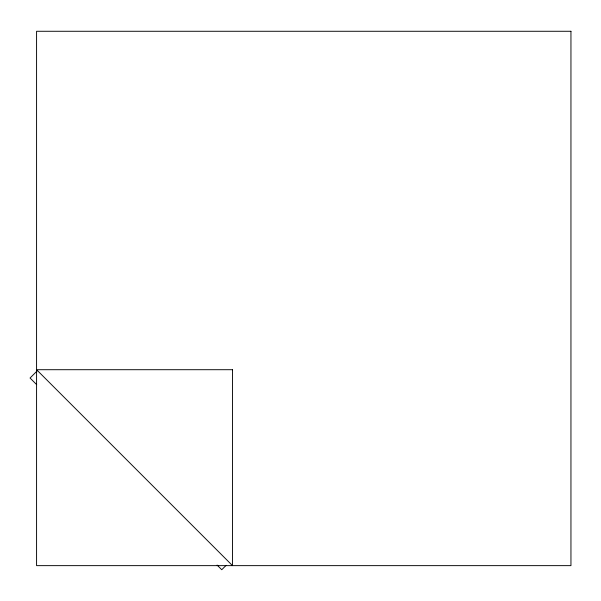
<?xml version="1.0" encoding="UTF-8"?>
<svg xmlns="http://www.w3.org/2000/svg" width="601" height="601" viewBox="0 0 601 601"><rect width="100%" height="100%" fill="white"/><g stroke="black" fill="none" stroke-linecap="round" stroke-linejoin="round"><path stroke-width="0.9" d="M36.977 371.095L30.05 378.021L36.684 384.655M226.164 565.316L221.754 569.725L217.111 565.083M570.95 31.275L36.578 31.275L36.578 565.639L570.95 565.639L570.95 31.275M232.519 369.705L36.578 369.705L232.519 565.639L232.519 369.705"/></g></svg>
